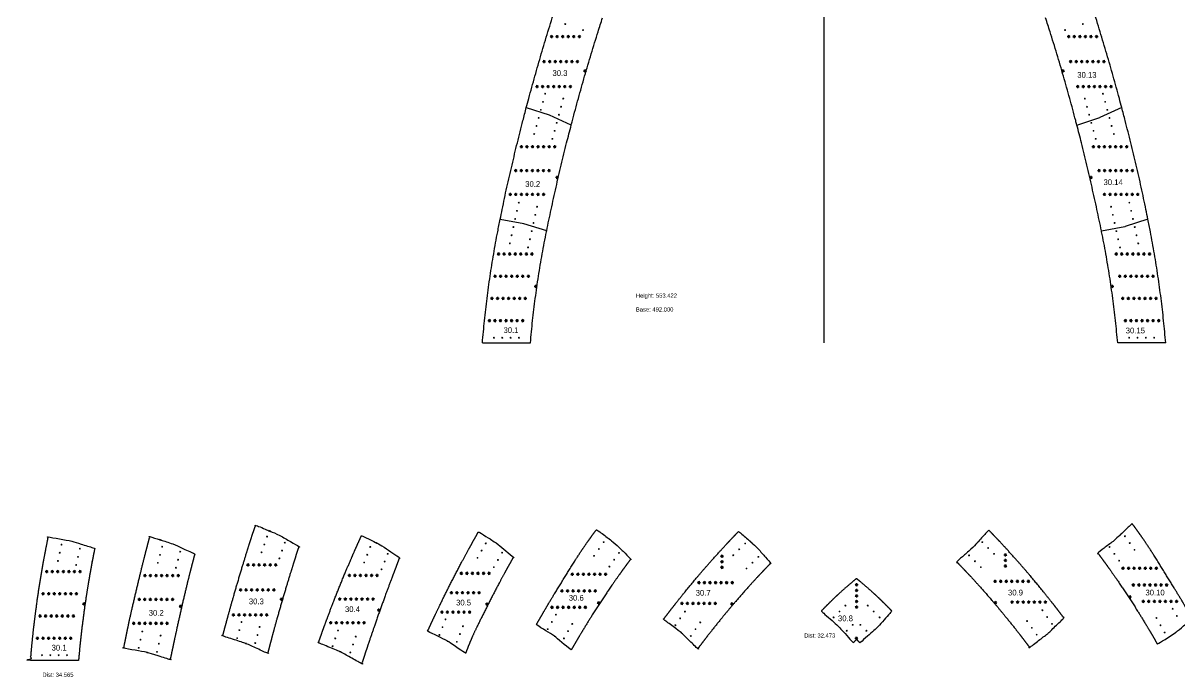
# Model space of a CAD drawing. Header units: inches. Extents: x 38 to 1289, y 27 to 969.
# Drawn here: x 38 to 870, y 27 to 497 of the extents above; entities that cross this region are included whole.
import ezdxf

# ---------------------------------------------------------------- set-up
doc = ezdxf.new("R2010")
doc.units = ezdxf.units.IN
doc.header["$MEASUREMENT"] = 0
doc.header["$PDMODE"] = 32
doc.header["$PDSIZE"] = 1
for name, color, linetype, lineweight in [('Annotation', 7, 'Continuous', 9), ('Drilling', 3, 'Continuous', 13), ('Engrave', 4, 'Continuous', 50)]:
    doc.layers.add(name, color=color, linetype=linetype, lineweight=lineweight)
doc.styles.get("Standard").update_dxf_attribs({"font": 'Arial.ttf'})
doc.styles.add('Tw Cen MT', font='')
doc.styles.get('Tw Cen MT').set_extended_font_data('Tw Cen MT')

# ---------------------------------------------------------------- blocks, each defined once
blk = doc.blocks.new('*U845')
at = {"layer": 'Engrave'}
blk.add_point((0, 0), dxfattribs=at)
blk = doc.blocks.new('*U847')
at = {"layer": 'Engrave', "color": 0, "linetype": 'ByBlock', "lineweight": -2, "transparency": 16777216}
for p in [(0, 0), (4, 0), (8, 0), (12, 0), (16, 0), (20, 0), (24, 0)]:
    blk.add_blockref('*U845', p, dxfattribs=at)
blk = doc.blocks.new('*U850')
at = {"layer": 'Engrave'}
blk.add_point((0, 0), dxfattribs=at)
blk = doc.blocks.new('*U851')
at = {"layer": 'Engrave', "color": 0, "linetype": 'ByBlock', "lineweight": -2, "transparency": 16777216}
for p in [(0, 0), (4, 0), (8, 0), (12, 0), (16, 0), (20, 0), (24, 0)]:
    blk.add_blockref('*U850', p, dxfattribs=at)
blk = doc.blocks.new('*U852')
at = {"layer": 'Engrave'}
blk.add_point((0, 0), dxfattribs=at)
blk = doc.blocks.new('*U853')
at = {"layer": 'Engrave', "color": 0, "linetype": 'ByBlock', "lineweight": -2, "transparency": 16777216}
for p in [(0, 0), (4, 0), (8, 0), (12, 0), (16, 0), (20, 0), (24, 0)]:
    blk.add_blockref('*U852', p, dxfattribs=at)
blk = doc.blocks.new('*U854')
at = {"layer": 'Engrave'}
blk.add_point((0, 0), dxfattribs=at)
blk = doc.blocks.new('*U855')
at = {"layer": 'Engrave', "color": 0, "linetype": 'ByBlock', "lineweight": -2, "transparency": 16777216}
for p in [(0, 0), (4, 0), (8, 0), (12, 0), (16, 0), (20, 0), (24, 0)]:
    blk.add_blockref('*U854', p, dxfattribs=at)
blk = doc.blocks.new('*U856')
at = {"layer": 'Engrave'}
blk.add_point((0, 0), dxfattribs=at)
blk = doc.blocks.new('*U857')
at = {"layer": 'Engrave', "color": 0, "linetype": 'ByBlock', "lineweight": -2, "transparency": 16777216}
for p in [(0, 0), (4, 0), (8, 0), (12, 0), (16, 0), (20, 0), (24, 0)]:
    blk.add_blockref('*U856', p, dxfattribs=at)
blk = doc.blocks.new('*U858')
at = {"layer": 'Engrave'}
blk.add_point((0, 0), dxfattribs=at)
blk = doc.blocks.new('*U859')
at = {"layer": 'Engrave', "color": 0, "linetype": 'ByBlock', "lineweight": -2, "transparency": 16777216}
for p in [(0, 0), (4, 0), (8, 0), (12, 0), (16, 0), (20, 0), (24, 0)]:
    blk.add_blockref('*U858', p, dxfattribs=at)
blk = doc.blocks.new('*U860')
at = {"layer": 'Engrave'}
blk.add_point((0, 0), dxfattribs=at)
blk = doc.blocks.new('*U861')
at = {"layer": 'Engrave', "color": 0, "linetype": 'ByBlock', "lineweight": -2, "transparency": 16777216}
for p in [(0, 0), (4, 0), (8, 0), (12, 0), (16, 0), (20, 0), (24, 0)]:
    blk.add_blockref('*U860', p, dxfattribs=at)
blk = doc.blocks.new('*U862')
at = {"layer": 'Engrave'}
blk.add_point((0, 0), dxfattribs=at)
blk = doc.blocks.new('*U863')
at = {"layer": 'Engrave', "color": 0, "linetype": 'ByBlock', "lineweight": -2, "transparency": 16777216}
for p in [(0, 0), (4, 0), (8, 0), (12, 0), (16, 0), (20, 0), (24, 0)]:
    blk.add_blockref('*U862', p, dxfattribs=at)
blk = doc.blocks.new('*U864')
at = {"layer": 'Engrave'}
blk.add_point((0, 0), dxfattribs=at)
blk = doc.blocks.new('*U865')
at = {"layer": 'Engrave', "color": 0, "linetype": 'ByBlock', "lineweight": -2, "transparency": 16777216}
for p in [(0, 0), (4, 0), (8, 0), (12, 0), (16, 0), (20, 0)]:
    blk.add_blockref('*U864', p, dxfattribs=at)
blk = doc.blocks.new('*U866')
at = {"layer": 'Engrave'}
blk.add_point((0, 0), dxfattribs=at)
blk = doc.blocks.new('*U867')
at = {"layer": 'Engrave', "color": 0, "linetype": 'ByBlock', "lineweight": -2, "transparency": 16777216}
for p in [(0, 0), (4, 0), (8, 0), (12, 0), (16, 0), (20, 0), (24, 0)]:
    blk.add_blockref('*U866', p, dxfattribs=at)
blk = doc.blocks.new('*U892')
at = {"layer": 'Engrave'}
blk.add_point((0, 0), dxfattribs=at)
blk = doc.blocks.new('*U893')
at = {"layer": 'Engrave', "color": 0, "linetype": 'ByBlock', "lineweight": -2, "transparency": 16777216}
for p in [(0, 0), (4, 0), (8, 0), (12, 0), (16, 0), (20, 0), (24, 0)]:
    blk.add_blockref('*U892', p, dxfattribs=at)
blk = doc.blocks.new('*U894')
at = {"layer": 'Engrave'}
blk.add_point((0, 0), dxfattribs=at)
blk = doc.blocks.new('*U895')
at = {"layer": 'Engrave', "color": 0, "linetype": 'ByBlock', "lineweight": -2, "transparency": 16777216}
for p in [(0, 0), (4, 0), (8, 0), (12, 0), (16, 0), (20, 0), (24, 0)]:
    blk.add_blockref('*U894', p, dxfattribs=at)
blk = doc.blocks.new('*U896')
at = {"layer": 'Engrave'}
blk.add_point((0, 0), dxfattribs=at)
blk = doc.blocks.new('*U897')
at = {"layer": 'Engrave', "color": 0, "linetype": 'ByBlock', "lineweight": -2, "transparency": 16777216}
for p in [(0, 0), (4, 0), (8, 0), (12, 0), (16, 0), (20, 0), (24, 0)]:
    blk.add_blockref('*U896', p, dxfattribs=at)
blk = doc.blocks.new('*U898')
at = {"layer": 'Engrave'}
blk.add_point((0, 0), dxfattribs=at)
blk = doc.blocks.new('*U899')
at = {"layer": 'Engrave', "color": 0, "linetype": 'ByBlock', "lineweight": -2, "transparency": 16777216}
for p in [(0, 0), (4, 0), (8, 0), (12, 0), (16, 0), (20, 0), (24, 0)]:
    blk.add_blockref('*U898', p, dxfattribs=at)
blk = doc.blocks.new('*U900')
at = {"layer": 'Engrave'}
blk.add_point((0, 0), dxfattribs=at)
blk = doc.blocks.new('*U901')
at = {"layer": 'Engrave', "color": 0, "linetype": 'ByBlock', "lineweight": -2, "transparency": 16777216}
for p in [(0, 0), (4, 0), (8, 0), (12, 0), (16, 0), (20, 0), (24, 0)]:
    blk.add_blockref('*U900', p, dxfattribs=at)
blk = doc.blocks.new('*U902')
at = {"layer": 'Engrave'}
blk.add_point((0, 0), dxfattribs=at)
blk = doc.blocks.new('*U903')
at = {"layer": 'Engrave', "color": 0, "linetype": 'ByBlock', "lineweight": -2, "transparency": 16777216}
for p in [(0, 0), (4, 0), (8, 0), (12, 0), (16, 0), (20, 0), (24, 0)]:
    blk.add_blockref('*U902', p, dxfattribs=at)
blk = doc.blocks.new('*U904')
at = {"layer": 'Engrave'}
blk.add_point((0, 0), dxfattribs=at)
blk = doc.blocks.new('*U905')
at = {"layer": 'Engrave', "color": 0, "linetype": 'ByBlock', "lineweight": -2, "transparency": 16777216}
for p in [(0, 0), (4, 0), (8, 0), (12, 0), (16, 0), (20, 0), (24, 0)]:
    blk.add_blockref('*U904', p, dxfattribs=at)
blk = doc.blocks.new('*U906')
at = {"layer": 'Engrave'}
blk.add_point((0, 0), dxfattribs=at)
blk = doc.blocks.new('*U907')
at = {"layer": 'Engrave', "color": 0, "linetype": 'ByBlock', "lineweight": -2, "transparency": 16777216}
for p in [(0, 0), (4, 0), (8, 0), (12, 0), (16, 0), (20, 0), (24, 0)]:
    blk.add_blockref('*U906', p, dxfattribs=at)
blk = doc.blocks.new('*U908')
at = {"layer": 'Engrave'}
blk.add_point((0, 0), dxfattribs=at)
blk = doc.blocks.new('*U909')
at = {"layer": 'Engrave', "color": 0, "linetype": 'ByBlock', "lineweight": -2, "transparency": 16777216}
for p in [(0, 0), (4, 0), (8, 0), (12, 0), (16, 0), (20, 0)]:
    blk.add_blockref('*U908', p, dxfattribs=at)
blk = doc.blocks.new('*U910')
at = {"layer": 'Engrave'}
blk.add_point((0, 0), dxfattribs=at)
blk = doc.blocks.new('*U911')
at = {"layer": 'Engrave', "color": 0, "linetype": 'ByBlock', "lineweight": -2, "transparency": 16777216}
for p in [(0, 0), (4, 0), (8, 0), (12, 0), (16, 0), (20, 0), (24, 0)]:
    blk.add_blockref('*U910', p, dxfattribs=at)
blk = doc.blocks.new('*U936')
at = {"layer": 'Engrave'}
blk.add_point((0, 0), dxfattribs=at)
blk = doc.blocks.new('*U937')
at = {"layer": 'Engrave', "color": 0, "linetype": 'ByBlock', "lineweight": -2, "transparency": 16777216}
for p in [(0, 0), (4, 0), (8, 0), (12, 0), (16, 0), (20, 0), (24, 0)]:
    blk.add_blockref('*U936', p, dxfattribs=at)
blk = doc.blocks.new('*U938')
at = {"layer": 'Engrave'}
blk.add_point((0, 0), dxfattribs=at)
blk = doc.blocks.new('*U939')
at = {"layer": 'Engrave', "color": 0, "linetype": 'ByBlock', "lineweight": -2, "transparency": 16777216}
for p in [(0, 0), (4, 0), (8, 0), (12, 0), (16, 0), (20, 0), (24, 0)]:
    blk.add_blockref('*U938', p, dxfattribs=at)
blk = doc.blocks.new('*U940')
at = {"layer": 'Engrave'}
blk.add_point((0, 0), dxfattribs=at)
blk = doc.blocks.new('*U941')
at = {"layer": 'Engrave', "color": 0, "linetype": 'ByBlock', "lineweight": -2, "transparency": 16777216}
for p in [(0, 0), (4, 0), (8, 0), (12, 0), (16, 0), (20, 0), (24, 0)]:
    blk.add_blockref('*U940', p, dxfattribs=at)
blk = doc.blocks.new('*U942')
at = {"layer": 'Engrave'}
blk.add_point((0, 0), dxfattribs=at)
blk = doc.blocks.new('*U943')
at = {"layer": 'Engrave', "color": 0, "linetype": 'ByBlock', "lineweight": -2, "transparency": 16777216}
for p in [(0, 0), (4, 0), (8, 0), (12, 0), (16, 0), (20, 0), (24, 0)]:
    blk.add_blockref('*U942', p, dxfattribs=at)
blk = doc.blocks.new('*U944')
at = {"layer": 'Engrave'}
blk.add_point((0, 0), dxfattribs=at)
blk = doc.blocks.new('*U945')
at = {"layer": 'Engrave', "color": 0, "linetype": 'ByBlock', "lineweight": -2, "transparency": 16777216}
for p in [(0, 0), (4, 0), (8, 0), (12, 0), (16, 0), (20, 0), (24, 0)]:
    blk.add_blockref('*U944', p, dxfattribs=at)
blk = doc.blocks.new('*U946')
at = {"layer": 'Engrave'}
blk.add_point((0, 0), dxfattribs=at)
blk = doc.blocks.new('*U947')
at = {"layer": 'Engrave', "color": 0, "linetype": 'ByBlock', "lineweight": -2, "transparency": 16777216}
for p in [(0, 0), (4, 0), (8, 0), (12, 0), (16, 0), (20, 0), (24, 0)]:
    blk.add_blockref('*U946', p, dxfattribs=at)
blk = doc.blocks.new('*U948')
at = {"layer": 'Engrave'}
blk.add_point((0, 0), dxfattribs=at)
blk = doc.blocks.new('*U949')
at = {"layer": 'Engrave', "color": 0, "linetype": 'ByBlock', "lineweight": -2, "transparency": 16777216}
for p in [(0, 0), (4, 0), (8, 0), (12, 0), (16, 0), (20, 0), (24, 0)]:
    blk.add_blockref('*U948', p, dxfattribs=at)
blk = doc.blocks.new('*U950')
at = {"layer": 'Engrave'}
blk.add_point((0, 0), dxfattribs=at)
blk = doc.blocks.new('*U951')
at = {"layer": 'Engrave', "color": 0, "linetype": 'ByBlock', "lineweight": -2, "transparency": 16777216}
for p in [(0, 0), (4, 0), (8, 0), (12, 0), (16, 0), (20, 0), (24, 0)]:
    blk.add_blockref('*U950', p, dxfattribs=at)
blk = doc.blocks.new('*U952')
at = {"layer": 'Engrave'}
blk.add_point((0, 0), dxfattribs=at)
blk = doc.blocks.new('*U953')
at = {"layer": 'Engrave', "color": 0, "linetype": 'ByBlock', "lineweight": -2, "transparency": 16777216}
for p in [(0, 0), (4, 0), (8, 0), (12, 0), (16, 0), (20, 0)]:
    blk.add_blockref('*U952', p, dxfattribs=at)
blk = doc.blocks.new('*U954')
at = {"layer": 'Engrave'}
blk.add_point((0, 0), dxfattribs=at)
blk = doc.blocks.new('*U955')
at = {"layer": 'Engrave', "color": 0, "linetype": 'ByBlock', "lineweight": -2, "transparency": 16777216}
for p in [(0, 0), (4, 0), (8, 0), (12, 0), (16, 0), (20, 0), (24, 0)]:
    blk.add_blockref('*U954', p, dxfattribs=at)
blk = doc.blocks.new('*U956')
at = {"layer": 'Engrave'}
blk.add_point((0, 0), dxfattribs=at)
blk = doc.blocks.new('*U957')
at = {"layer": 'Engrave', "color": 0, "linetype": 'ByBlock', "lineweight": -2, "transparency": 16777216}
for p in [(0, 0), (4, 0), (8, 0), (12, 0), (16, 0), (20, 0), (24, 0)]:
    blk.add_blockref('*U956', p, dxfattribs=at)
blk = doc.blocks.new('*U958')
at = {"layer": 'Engrave'}
blk.add_point((0, 0), dxfattribs=at)
blk = doc.blocks.new('*U959')
at = {"layer": 'Engrave', "color": 0, "linetype": 'ByBlock', "lineweight": -2, "transparency": 16777216}
for p in [(0, 0), (4, 0), (8, 0), (12, 0), (16, 0), (20, 0)]:
    blk.add_blockref('*U958', p, dxfattribs=at)
blk = doc.blocks.new('*U960')
at = {"layer": 'Engrave'}
blk.add_point((0, 0), dxfattribs=at)
blk = doc.blocks.new('*U961')
at = {"layer": 'Engrave', "color": 0, "linetype": 'ByBlock', "lineweight": -2, "transparency": 16777216}
for p in [(0, 0), (4, 0), (8, 0), (12, 0), (16, 0), (20, 0), (24, 0)]:
    blk.add_blockref('*U960', p, dxfattribs=at)
blk = doc.blocks.new('*U962')
at = {"layer": 'Engrave'}
blk.add_point((0, 0), dxfattribs=at)
blk = doc.blocks.new('*U963')
at = {"layer": 'Engrave', "color": 0, "linetype": 'ByBlock', "lineweight": -2, "transparency": 16777216}
for p in [(0, 0), (4, 0), (8, 0), (12, 0), (16, 0), (20, 0)]:
    blk.add_blockref('*U962', p, dxfattribs=at)
blk = doc.blocks.new('*U964')
at = {"layer": 'Engrave'}
blk.add_point((0, 0), dxfattribs=at)
blk = doc.blocks.new('*U965')
at = {"layer": 'Engrave', "color": 0, "linetype": 'ByBlock', "lineweight": -2, "transparency": 16777216}
for p in [(0, 0), (4, 0), (8, 0), (12, 0), (16, 0), (20, 0)]:
    blk.add_blockref('*U964', p, dxfattribs=at)
blk = doc.blocks.new('*U966')
at = {"layer": 'Engrave'}
blk.add_point((0, 0), dxfattribs=at)
blk = doc.blocks.new('*U967')
at = {"layer": 'Engrave', "color": 0, "linetype": 'ByBlock', "lineweight": -2, "transparency": 16777216}
for p in [(0, 0), (4, 0), (8, 0), (12, 0), (16, 0), (20, 0)]:
    blk.add_blockref('*U966', p, dxfattribs=at)
blk = doc.blocks.new('*U968')
at = {"layer": 'Engrave'}
blk.add_point((0, 0), dxfattribs=at)
blk = doc.blocks.new('*U969')
at = {"layer": 'Engrave', "color": 0, "linetype": 'ByBlock', "lineweight": -2, "transparency": 16777216}
for p in [(0, 0), (4, 0), (8, 0), (12, 0), (16, 0), (20, 0), (24, 0)]:
    blk.add_blockref('*U968', p, dxfattribs=at)
blk = doc.blocks.new('*U970')
at = {"layer": 'Engrave'}
blk.add_point((0, 0), dxfattribs=at)
blk = doc.blocks.new('*U971')
at = {"layer": 'Engrave', "color": 0, "linetype": 'ByBlock', "lineweight": -2, "transparency": 16777216}
for p in [(0, 0), (4, 0), (8, 0), (12, 0), (16, 0), (20, 0), (24, 0)]:
    blk.add_blockref('*U970', p, dxfattribs=at)
blk = doc.blocks.new('*U972')
at = {"layer": 'Engrave'}
blk.add_point((0, 0), dxfattribs=at)
blk = doc.blocks.new('*U973')
at = {"layer": 'Engrave', "color": 0, "linetype": 'ByBlock', "lineweight": -2, "transparency": 16777216}
for p in [(0, 0), (4, 0), (8, 0), (12, 0), (16, 0), (20, 0), (24, 0)]:
    blk.add_blockref('*U972', p, dxfattribs=at)
blk = doc.blocks.new('*U974')
at = {"layer": 'Engrave'}
blk.add_point((0, 0), dxfattribs=at)
blk = doc.blocks.new('*U975')
at = {"layer": 'Engrave', "color": 0, "linetype": 'ByBlock', "lineweight": -2, "transparency": 16777216}
for p in [(0, 0), (4, 0), (8, 0)]:
    blk.add_blockref('*U974', p, dxfattribs=at)
blk = doc.blocks.new('*U976')
at = {"layer": 'Engrave'}
blk.add_point((0, 0), dxfattribs=at)
blk = doc.blocks.new('*U977')
at = {"layer": 'Engrave', "color": 0, "linetype": 'ByBlock', "lineweight": -2, "transparency": 16777216}
for p in [(0, 0), (4, 0), (8, 0), (12, 0), (16, 0), (20, 0), (24, 0)]:
    blk.add_blockref('*U976', p, dxfattribs=at)
blk = doc.blocks.new('*U978')
at = {"layer": 'Engrave'}
blk.add_point((0, 0), dxfattribs=at)
blk = doc.blocks.new('*U979')
at = {"layer": 'Engrave', "color": 0, "linetype": 'ByBlock', "lineweight": -2, "transparency": 16777216}
for p in [(0, 0), (4, 0), (8, 0), (12, 0), (16, 0), (20, 0), (24, 0)]:
    blk.add_blockref('*U978', p, dxfattribs=at)
blk = doc.blocks.new('*U980')
at = {"layer": 'Engrave'}
blk.add_point((0, 0), dxfattribs=at)
blk = doc.blocks.new('*U981')
at = {"layer": 'Engrave', "color": 0, "linetype": 'ByBlock', "lineweight": -2, "transparency": 16777216}
for p in [(0, 0), (4, 0), (8, 0), (12, 0), (16, 0)]:
    blk.add_blockref('*U980', p, dxfattribs=at)
blk = doc.blocks.new('*U982')
at = {"layer": 'Engrave'}
blk.add_point((0, 0), dxfattribs=at)
blk = doc.blocks.new('*U983')
at = {"layer": 'Engrave', "color": 0, "linetype": 'ByBlock', "lineweight": -2, "transparency": 16777216}
for p in [(0, 0), (4, 0), (8, 0)]:
    blk.add_blockref('*U982', p, dxfattribs=at)
blk = doc.blocks.new('*U984')
at = {"layer": 'Engrave'}
blk.add_point((0, 0), dxfattribs=at)
blk = doc.blocks.new('*U985')
at = {"layer": 'Engrave', "color": 0, "linetype": 'ByBlock', "lineweight": -2, "transparency": 16777216}
for p in [(0, 0), (4, 0), (8, 0), (12, 0), (16, 0), (20, 0), (24, 0)]:
    blk.add_blockref('*U984', p, dxfattribs=at)
blk = doc.blocks.new('*U986')
at = {"layer": 'Engrave'}
blk.add_point((0, 0), dxfattribs=at)
blk = doc.blocks.new('*U987')
at = {"layer": 'Engrave', "color": 0, "linetype": 'ByBlock', "lineweight": -2, "transparency": 16777216}
for p in [(0, 0), (4, 0), (8, 0), (12, 0), (16, 0), (20, 0), (24, 0)]:
    blk.add_blockref('*U986', p, dxfattribs=at)
blk = doc.blocks.new('*U988')
at = {"layer": 'Engrave'}
blk.add_point((0, 0), dxfattribs=at)
blk = doc.blocks.new('*U989')
at = {"layer": 'Engrave', "color": 0, "linetype": 'ByBlock', "lineweight": -2, "transparency": 16777216}
for p in [(0, 0), (4, 0), (8, 0), (12, 0), (16, 0), (20, 0), (24, 0)]:
    blk.add_blockref('*U988', p, dxfattribs=at)
blk = doc.blocks.new('*U990')
at = {"layer": 'Engrave'}
blk.add_point((0, 0), dxfattribs=at)
blk = doc.blocks.new('*U991')
at = {"layer": 'Engrave', "color": 0, "linetype": 'ByBlock', "lineweight": -2, "transparency": 16777216}
for p in [(0, 0), (4, 0), (8, 0), (12, 0), (16, 0), (20, 0), (24, 0)]:
    blk.add_blockref('*U990', p, dxfattribs=at)
blk = doc.blocks.new('*U992')
at = {"layer": 'Engrave'}
blk.add_point((0, 0), dxfattribs=at)
blk = doc.blocks.new('*U993')
at = {"layer": 'Engrave', "color": 0, "linetype": 'ByBlock', "lineweight": -2, "transparency": 16777216}
for p in [(0, 0), (4, 0), (8, 0), (12, 0), (16, 0), (20, 0), (24, 0)]:
    blk.add_blockref('*U992', p, dxfattribs=at)

msp = doc.modelspace()

# ---------------------------------------------------------------- linework, layer by layer
for p, q in [((614.32, 267.09), (614.32, 968.53)), ((399.93, 436.46), (416.42, 431.16)), ((828.7, 436.46), (812.93, 429.29)), ((432.3, 423.95), (416.53, 431.12)), ((796.34, 423.95), (812.83, 429.25)), ((381.13, 356.06), (398.04, 352.93)), ((414.59, 347.83), (398.15, 352.9)), ((814.04, 347.83), (830.96, 350.96)), ((847.5, 356.06), (831.07, 350.99)), ((368.32, 267.09), (402.88, 267.09)), ((860.32, 267.09), (825.75, 267.09))]:
    msp.add_line(p, q)
for centre, start, end in [((416.11, 430.2), 65.55715, 72.16508), ((812.52, 430.2), 287.83492, 294.44285), ((397.86, 351.94), 72.84127, 79.49578), ((830.77, 351.94), 280.50422, 287.15873)]:
    msp.add_arc(centre, 1, start, end)
for points, knots in [([(399.93, 436.46), (400.51, 438.67), (402.53, 446.23), (406.09, 459.12), (410.7, 475.12), (415.53, 491.12), (419.78, 504.85), (422.59, 513.2), (423.64, 516.25)], [172.51999, 172.51999, 172.51999, 172.51999, 179.38413, 195.981867, 212.633985, 229.343293, 246.112675, 255.76533, 255.76533, 255.76533, 255.76533]), ([(828.7, 436.46), (828.12, 438.67), (826.1, 446.23), (822.54, 459.12), (817.93, 475.12), (813.1, 491.12), (808.85, 504.85), (806.05, 513.2), (805, 516.25)], [172.51999, 172.51999, 172.51999, 172.51999, 179.38413, 195.981867, 212.633985, 229.343293, 246.112675, 255.76533, 255.76533, 255.76533, 255.76533]), ([(432.3, 423.95), (432.57, 425), (434.26, 431.38), (437.35, 443.13), (441.91, 459.12), (446.64, 475.12), (450.97, 489.11), (453.73, 497.75), (454.81, 501.07)], [159.782482, 159.782482, 159.782482, 159.782482, 163.036687, 179.598029, 196.227328, 212.91406, 229.661222, 240.133995, 240.133995, 240.133995, 240.133995]), ([(796.34, 423.95), (796.06, 425), (794.37, 431.38), (791.28, 443.13), (786.72, 459.12), (781.99, 475.12), (777.67, 489.11), (774.9, 497.75), (773.83, 501.07)], [159.782482, 159.782482, 159.782482, 159.782482, 163.036687, 179.598029, 196.227328, 212.91406, 229.661222, 240.133995, 240.133995, 240.133995, 240.133995]), ([(381.13, 356.06), (381.61, 358.41), (383.19, 366.09), (385.82, 379.14), (389.65, 395.1), (393.43, 411.12), (396.9, 424.9), (399.1, 433.34), (399.93, 436.46)], [89.940258, 89.940258, 89.940258, 89.940258, 97.116298, 113.461997, 129.890233, 146.340942, 162.838042, 172.51999, 172.51999, 172.51999, 172.51999]), ([(847.5, 356.06), (847.03, 358.41), (845.44, 366.09), (842.81, 379.14), (838.98, 395.1), (835.21, 411.12), (831.73, 424.9), (829.53, 433.34), (828.7, 436.46)], [89.940258, 89.940258, 89.940258, 89.940258, 97.116298, 113.461997, 129.890233, 146.340942, 162.838042, 172.51999, 172.51999, 172.51999, 172.51999]), ([(414.59, 347.83), (415.63, 352.92), (417.87, 363.35), (421.33, 379.11), (424.99, 395.12), (428.65, 410.07), (431.17, 419.67), (432.3, 423.95)], [81.618503, 81.618503, 81.618503, 81.618503, 97.225877, 113.609903, 130.026419, 146.500594, 159.782482, 159.782482, 159.782482, 159.782482]), ([(814.04, 347.83), (813.01, 352.92), (810.77, 363.35), (807.3, 379.11), (803.64, 395.12), (799.99, 410.07), (797.47, 419.67), (796.34, 423.95)], [81.618503, 81.618503, 81.618503, 81.618503, 97.225877, 113.609903, 130.026419, 146.500594, 159.782482, 159.782482, 159.782482, 159.782482]), ([(368.32, 267.09), (368.79, 272.43), (369.75, 283.11), (371.62, 299.12), (373.82, 315.12), (376.38, 331.12), (378.84, 344.77), (380.52, 353.08), (381.13, 356.06)], [0, 0, 0, 0, 16.070701, 32.17751, 48.328113, 64.530384, 80.792419, 89.940258, 89.940258, 89.940258, 89.940258]), ([(860.32, 267.09), (859.84, 272.43), (858.88, 283.11), (857.01, 299.12), (854.82, 315.12), (852.26, 331.12), (849.79, 344.77), (848.11, 353.08), (847.5, 356.06)], [0, 0, 0, 0, 16.070701, 32.17751, 48.328113, 64.530384, 80.792419, 89.940258, 89.940258, 89.940258, 89.940258]), ([(402.88, 267.09), (403.38, 272.43), (404.39, 283.12), (406.35, 299.12), (408.65, 315.12), (411.33, 331.13), (413.41, 342.02), (414.54, 347.58), (414.59, 347.83)], [0, 0, 0, 0, 16.077701, 32.195123, 48.36076, 64.583328, 80.871802, 81.618503, 81.618503, 81.618503, 81.618503]), ([(825.75, 267.09), (825.25, 272.43), (824.25, 283.12), (822.28, 299.12), (819.98, 315.12), (817.3, 331.13), (815.22, 342.02), (814.09, 347.58), (814.04, 347.83)], [0, 0, 0, 0, 16.077701, 32.195123, 48.36076, 64.583328, 80.871802, 81.618503, 81.618503, 81.618503, 81.618503])]:
    msp.add_open_spline(points, degree=3, knots=knots)
for points, weights, knots in [([(197.91, 50.75), (203.16, 48.36), (208.42, 45.97), (213.67, 43.59), (213.95, 44.63), (215.64, 51.02), (218.73, 62.77), (223.29, 78.76), (228.02, 94.76), (232.35, 108.74), (235.11, 117.39), (236.19, 120.71), (231.15, 123.53), (226.12, 126.35), (221.09, 129.17), (221.06, 129.19), (221.02, 129.2), (220.99, 129.22), (215.66, 131.44), (210.34, 133.66), (205.01, 135.88), (203.97, 132.84), (201.16, 124.49), (196.91, 110.76), (192.08, 94.76), (187.47, 78.76), (183.91, 65.87), (181.89, 58.31), (181.31, 56.1), (186.8, 54.33), (192.3, 52.56), (197.8, 50.79), (197.83, 50.78), (197.87, 50.77), (197.91, 50.75)], [1, 1, 1, 1, 1, 1, 1, 1, 1, 1, 1, 1, 1, 1, 1, 0.998889842039, 0.998889842039, 1, 1, 1, 1, 1, 1, 1, 1, 1, 1, 1, 1, 1, 1, 1, 0.998891885543, 0.998891885543, 1], [0, 0, 0, 0, 1, 1, 1, 4.254206, 20.815547, 37.444846, 54.131578, 70.87874, 81.351514, 81.351514, 81.351514, 82.351514, 82.351514, 82.351514, 82.46695, 82.46695, 82.46695, 83.46695, 83.46695, 83.46695, 93.119605, 109.888987, 126.598295, 143.250413, 159.84815, 166.71229, 166.71229, 166.71229, 167.71229, 167.71229, 167.71229, 167.827621, 167.827621, 167.827621, 167.827621]), ([(867.55, 58.58), (867.51, 58.55), (867.48, 58.53), (867.44, 58.51), (863.08, 55.74), (858.71, 52.97), (854.34, 50.2), (853.52, 51.64), (849.61, 58.47), (842.3, 70.65), (832.05, 86.67), (821.72, 101.78), (814.68, 111.47), (811.39, 115.88), (815.7, 119.15), (820.02, 122.42), (824.33, 125.68), (824.37, 125.71), (824.4, 125.73), (824.43, 125.76), (828.31, 129.53), (832.19, 133.3), (836.08, 137.08), (836.71, 136.22), (841.21, 130.15), (849.14, 118.78), (859.06, 102.52), (868.98, 86.62), (875.65, 75.21), (879.1, 69.17), (879.48, 68.5), (875.5, 65.19), (871.52, 61.89), (867.55, 58.58)], [1, 0.998619057753, 0.998619057753, 1, 1, 1, 1, 1, 1, 1, 1, 1, 1, 1, 1, 1, 1, 0.99873939356, 0.99873939356, 1, 1, 1, 1, 1, 1, 1, 1, 1, 1, 1, 1, 1, 1, 1], [0, 0, 0, 0, 0.128752, 0.128752, 0.128752, 1.128752, 1.128752, 1.128752, 6.088284, 24.740631, 43.739192, 63.122081, 79.653837, 79.653837, 79.653837, 80.653837, 80.653837, 80.653837, 80.77685, 80.77685, 80.77685, 81.77685, 81.77685, 81.77685, 84.974692, 104.452217, 123.331449, 142.113326, 160.663081, 162.975967, 162.975967, 162.975967, 163.975967, 163.975967, 163.975967, 163.975967]), ([(77.49, 38.49), (77.99, 43.82), (79, 54.51), (80.96, 70.51), (83.26, 86.51), (85.94, 102.52), (88.02, 113.41), (89.15, 118.97), (89.2, 119.22), (83.72, 120.91), (78.24, 122.6), (72.77, 124.29), (72.73, 124.3), (72.69, 124.31), (72.65, 124.32), (67.02, 125.37), (61.38, 126.41), (55.74, 127.46), (55.13, 124.47), (53.46, 116.17), (50.99, 102.52), (48.43, 86.51), (46.24, 70.51), (44.36, 54.51), (43.41, 43.82), (42.93, 38.49), (54.45, 38.49), (65.97, 38.49), (77.49, 38.49)], [1, 1, 1, 1, 1, 1, 1, 1, 1, 1, 1, 1, 0.998876211268, 0.998876211268, 1, 1, 1, 1, 1, 1, 1, 1, 1, 1, 1, 1, 1, 1, 1], [0, 0, 0, 0, 16.077701, 32.195123, 48.36076, 64.583328, 80.871802, 81.618503, 81.618503, 81.618503, 82.618503, 82.618503, 82.618503, 82.734646, 82.734646, 82.734646, 83.734646, 83.734646, 83.734646, 92.882485, 109.14452, 125.346791, 141.497394, 157.604203, 173.674904, 173.674904, 173.674904, 174.674904, 174.674904, 174.674904, 174.674904]), ([(126.96, 44.18), (126.99, 44.17), (127.03, 44.16), (127.07, 44.15), (132.55, 42.46), (138.03, 40.77), (143.5, 39.07), (144.54, 44.17), (146.78, 54.6), (150.25, 70.36), (153.9, 86.37), (157.56, 101.32), (160.08, 110.91), (161.21, 115.2), (155.95, 117.58), (150.7, 119.97), (145.44, 122.36), (145.41, 122.38), (145.37, 122.39), (145.33, 122.4), (139.84, 124.17), (134.34, 125.94), (128.84, 127.71), (128.02, 124.59), (125.82, 116.15), (122.34, 102.37), (118.57, 86.35), (114.74, 70.39), (112.1, 57.34), (110.52, 49.66), (110.04, 47.31), (115.68, 46.27), (121.32, 45.22), (126.96, 44.18)], [1, 0.998876211268, 0.998876211268, 1, 1, 1, 1, 1, 1, 1, 1, 1, 1, 1, 1, 1, 1, 0.998891885543, 0.998891885543, 1, 1, 1, 1, 1, 1, 1, 1, 1, 1, 1, 1, 1, 1, 1], [0, 0, 0, 0, 0.116143, 0.116143, 0.116143, 1.116143, 1.116143, 1.116143, 16.723517, 33.107543, 49.524059, 65.998234, 79.280122, 79.280122, 79.280122, 80.280122, 80.280122, 80.280122, 80.395452, 80.395452, 80.395452, 81.395452, 81.395452, 81.395452, 91.077399, 107.574499, 124.025209, 140.453445, 156.799144, 163.975184, 163.975184, 163.975184, 164.975184, 164.975184, 164.975184, 164.975184]), ([(266.34, 44.53), (271.38, 41.71), (276.41, 38.89), (281.44, 36.07), (282.09, 38.07), (284.49, 45.43), (288.75, 58.12), (294.35, 74.12), (300.13, 90.13), (305.01, 102.88), (307.8, 110.37), (308.61, 112.5), (304.25, 115.44), (299.88, 118.39), (295.52, 121.33), (295.48, 121.35), (295.45, 121.37), (295.41, 121.39), (290.71, 123.76), (286.01, 126.13), (281.31, 128.5), (280.33, 126.37), (276.97, 118.93), (271.4, 106.16), (264.79, 90.15), (258.54, 74.15), (253.74, 61.18), (251.06, 53.53), (250.27, 51.24), (255.59, 49.02), (260.92, 46.8), (266.24, 44.58), (266.28, 44.56), (266.31, 44.54), (266.34, 44.53)], [1, 1, 1, 1, 1, 1, 1, 1, 1, 1, 1, 1, 1, 1, 1, 0.998667398082, 0.998667398082, 1, 1, 1, 1, 1, 1, 1, 1, 1, 1, 1, 1, 1, 1, 1, 0.998889842039, 0.998889842039, 1], [0, 0, 0, 0, 1, 1, 1, 7.337905, 24.215282, 41.162644, 58.183384, 75.281017, 82.126941, 82.126941, 82.126941, 83.126941, 83.126941, 83.126941, 83.253419, 83.253419, 83.253419, 84.253419, 84.253419, 84.253419, 91.287793, 108.740988, 126.051965, 143.23038, 160.285332, 167.542196, 167.542196, 167.542196, 168.542196, 168.542196, 168.542196, 168.657633, 168.657633, 168.657633, 168.657633]), ([(342.98, 52.48), (343.02, 52.46), (343.06, 52.44), (343.09, 52.41), (347.46, 49.47), (351.82, 46.53), (356.19, 43.59), (357.41, 46.8), (360.82, 55.5), (367.61, 69.25), (375.63, 85.27), (383.36, 99.81), (388.45, 108.99), (390.66, 112.87), (386.68, 116.18), (382.7, 119.48), (378.73, 122.79), (378.69, 122.82), (378.66, 122.84), (378.62, 122.86), (374.26, 125.63), (369.89, 128.4), (365.52, 131.17), (362.88, 126.52), (357.33, 116.58), (349.16, 101.26), (341.03, 85.25), (334.32, 71.36), (330.35, 62.79), (328.88, 59.59), (333.58, 57.22), (338.28, 54.85), (342.98, 52.48)], [1, 0.998667398082, 0.998667398082, 1, 1, 1, 1, 1, 1, 1, 1, 1, 1, 1, 1, 1, 1, 0.998619057753, 0.998619057753, 1, 1, 1, 1, 1, 1, 1, 1, 1, 1, 1, 1, 1, 1], [0, 0, 0, 0, 0.126477, 0.126477, 0.126477, 1.126477, 1.126477, 1.126477, 11.458717, 29.156645, 47.077372, 65.191062, 78.574189, 78.574189, 78.574189, 79.574189, 79.574189, 79.574189, 79.702941, 79.702941, 79.702941, 80.702941, 80.702941, 80.702941, 96.723665, 114.855846, 132.800202, 150.569352, 161.140666, 161.140666, 161.140666, 162.140666, 162.140666, 162.140666, 162.140666]), ([(420.23, 55.92), (420.26, 55.89), (420.3, 55.87), (420.33, 55.84), (424.31, 52.53), (428.28, 49.23), (432.26, 45.92), (433.08, 47.36), (436.99, 54.19), (444.3, 66.37), (454.55, 82.39), (464.88, 97.5), (471.92, 107.19), (475.21, 111.6), (471.33, 115.37), (467.45, 119.15), (463.57, 122.92), (463.54, 122.95), (463.5, 122.97), (463.47, 123), (459.16, 126.26), (454.84, 129.53), (450.52, 132.8), (449.89, 131.94), (445.39, 125.87), (437.46, 114.5), (427.53, 98.24), (417.62, 82.34), (410.95, 70.93), (407.5, 64.89), (407.12, 64.22), (411.49, 61.45), (415.86, 58.68), (420.23, 55.92)], [1, 0.998619057753, 0.998619057753, 1, 1, 1, 1, 1, 1, 1, 1, 1, 1, 1, 1, 1, 1, 0.99873939356, 0.99873939356, 1, 1, 1, 1, 1, 1, 1, 1, 1, 1, 1, 1, 1, 1, 1], [0, 0, 0, 0, 0.128752, 0.128752, 0.128752, 1.128752, 1.128752, 1.128752, 6.088284, 24.740631, 43.739192, 63.122081, 79.653837, 79.653837, 79.653837, 80.653837, 80.653837, 80.653837, 80.77685, 80.77685, 80.77685, 81.77685, 81.77685, 81.77685, 84.974692, 104.452217, 123.331449, 142.113326, 160.663081, 162.975967, 162.975967, 162.975967, 163.975967, 163.975967, 163.975967, 163.975967]), ([(511.75, 58.21), (515.64, 54.44), (519.52, 50.67), (523.4, 46.89), (524.05, 47.77), (528.77, 54.05), (537.87, 65.73), (551.23, 81.74), (563.96, 96.08), (572.4, 104.92), (575.93, 108.59), (572.33, 112.62), (568.73, 116.65), (565.13, 120.67), (565.1, 120.7), (565.07, 120.73), (565.04, 120.76), (560.97, 124.32), (556.91, 127.87), (552.84, 131.43), (552.22, 130.79), (546.55, 124.91), (536.17, 113.75), (522.21, 97.73), (509.8, 82.53), (502.1, 72.62), (498.71, 68.09), (503.03, 64.82), (507.34, 61.55), (511.66, 58.29), (511.69, 58.26), (511.72, 58.24), (511.75, 58.21)], [1, 1, 1, 1, 1, 1, 1, 1, 1, 1, 1, 1, 1, 1, 0.998734339101, 0.998734339101, 1, 1, 1, 1, 1, 1, 1, 1, 1, 1, 1, 1, 1, 1, 0.99873939356, 0.99873939356, 1], [0, 0, 0, 0, 1, 1, 1, 4.279089, 24.568305, 45.394757, 66.827992, 82.07772, 82.07772, 82.07772, 83.07772, 83.07772, 83.07772, 83.200978, 83.200978, 83.200978, 84.200978, 84.200978, 84.200978, 86.853473, 108.702726, 129.925611, 150.59295, 167.566828, 167.566828, 167.566828, 168.566828, 168.566828, 168.566828, 168.68984, 168.68984, 168.68984, 168.68984]), ([(775.25, 57.66), (770.94, 54.4), (766.62, 51.13), (762.31, 47.86), (761.65, 48.74), (756.94, 55.03), (747.84, 66.7), (734.48, 82.71), (721.75, 97.05), (713.3, 105.89), (709.78, 109.56), (713.85, 113.11), (717.92, 116.67), (721.98, 120.23), (722.01, 120.25), (722.04, 120.28), (722.07, 120.31), (725.67, 124.34), (729.27, 128.37), (732.87, 132.4), (733.48, 131.76), (739.16, 125.88), (749.53, 114.72), (763.5, 98.7), (775.9, 83.5), (783.61, 73.59), (787, 69.06), (783.11, 65.29), (779.23, 61.52), (775.35, 57.74), (775.32, 57.72), (775.29, 57.69), (775.25, 57.66)], [1, 1, 1, 1, 1, 1, 1, 1, 1, 1, 1, 1, 1, 1, 0.998734339101, 0.998734339101, 1, 1, 1, 1, 1, 1, 1, 1, 1, 1, 1, 1, 1, 1, 0.99873939356, 0.99873939356, 1], [0, 0, 0, 0, 1, 1, 1, 4.279089, 24.568305, 45.394757, 66.827992, 82.07772, 82.07772, 82.07772, 83.07772, 83.07772, 83.07772, 83.200978, 83.200978, 83.200978, 84.200978, 84.200978, 84.200978, 86.853473, 108.702726, 129.925611, 150.59295, 167.566828, 167.566828, 167.566828, 168.566828, 168.566828, 168.566828, 168.68984, 168.68984, 168.68984, 168.68984]), ([(637.73, 97.51), (634.03, 94.41), (625.17, 86.98), (616.95, 78.83), (612.25, 73.99), (616.32, 70.44), (620.38, 66.88), (624.45, 63.33), (624.48, 63.3), (624.51, 63.27), (624.54, 63.24), (628.14, 59.21), (631.74, 55.18), (635.34, 51.15), (636.13, 51.98), (636.93, 52.81), (637.73, 53.64)], [1, 1, 1, 1, 1, 1, 1, 1, 0.998734339101, 0.998734339101, 1, 1, 1, 1, 1, 1, 1], [0, 0, 0, 0, 14.468763, 34.685013, 34.685013, 34.685013, 35.685013, 35.685013, 35.685013, 35.808272, 35.808272, 35.808272, 36.808272, 36.808272, 36.808272, 40.258533, 40.258533, 40.258533, 40.258533]), ([(637.73, 97.51), (641.42, 94.41), (650.29, 86.98), (658.51, 78.83), (663.2, 73.99), (659.6, 69.96), (656.01, 65.94), (652.41, 61.91), (652.38, 61.88), (652.35, 61.85), (652.32, 61.82), (648.25, 58.27), (644.19, 54.71), (640.12, 51.15), (639.32, 51.98), (638.52, 52.81), (637.73, 53.64)], [1, 1, 1, 1, 1, 1, 1, 1, 0.998734339101, 0.998734339101, 1, 1, 1, 1, 1, 1, 1], [0, 0, 0, 0, 14.468763, 34.685013, 34.685013, 34.685013, 35.685013, 35.685013, 35.685013, 35.808272, 35.808272, 35.808272, 36.808272, 36.808272, 36.808272, 40.258533, 40.258533, 40.258533, 40.258533])]:
    msp.add_rational_spline(points, weights, degree=3, knots=knots)
msp.add_open_spline([(637.73, 53.64), (637.73, 53.64), (637.73, 53.64), (637.73, 53.64)], degree=3)
at = {"layer": 'Drilling'}
for centre in [(427.97, 496.66), (440.74, 492.28), (787.89, 492.28), (800.66, 496.66), (413.5, 446.44), (426.53, 442.93), (802.1, 442.93), (815.14, 446.44), (410.38, 434.86), (411.94, 440.65), (424.97, 437.14), (803.66, 437.14), (816.7, 440.65), (818.26, 434.86), (408.82, 429.06), (421.85, 425.55), (423.41, 431.35), (805.22, 431.35), (806.78, 425.55), (819.82, 429.06), (405.69, 417.48), (407.25, 423.27), (420.29, 419.76), (808.34, 419.76), (821.38, 423.27), (822.94, 417.48), (418.73, 413.97), (809.91, 413.97), (394.5, 368.05), (834.13, 368.05), (393.21, 362.19), (406.39, 359.28), (407.68, 365.14), (820.95, 365.14), (822.24, 359.28), (835.43, 362.19), (390.62, 350.47), (391.91, 356.33), (405.1, 353.42), (823.54, 353.42), (836.72, 356.33), (838.01, 350.47), (389.33, 344.61), (402.51, 341.7), (403.8, 347.56), (824.83, 347.56), (826.12, 341.7), (839.3, 344.61), (388.04, 338.75), (401.22, 335.84), (827.41, 335.84), (840.6, 338.75), (376.6, 270.84), (382.6, 270.84), (388.6, 270.84), (394.6, 270.84), (834.03, 270.84), (840.03, 270.84), (846.03, 270.84), (852.03, 270.84), (213.24, 127.65), (830.98, 127.9), (65.23, 121.86), (78.42, 118.95), (137.73, 120.31), (150.76, 116.8), (209.35, 116.3), (211.3, 121.97), (224.07, 117.59), (226.01, 123.27), (287.58, 120.18), (367.76, 117.55), (370.74, 122.76), (452.17, 118.71), (455.62, 123.62), (553.24, 118.46), (557.5, 122.69), (728.21, 123.66), (732.47, 119.43), (819.93, 120.15), (834.43, 122.99), (837.88, 118.08), (62.65, 110.14), (63.94, 116), (77.12, 113.09), (134.61, 108.73), (136.17, 114.52), (149.2, 111.01), (222.12, 111.92), (283.18, 109.01), (285.38, 114.6), (297.94, 109.65), (300.14, 115.24), (364.79, 112.34), (379.49, 110.86), (382.46, 116.07), (448.72, 113.8), (463.22, 110.96), (466.67, 115.87), (548.98, 114.23), (562.75, 108.88), (567.01, 113.1), (718.7, 114.07), (722.96, 109.85), (736.73, 115.2), (823.38, 115.24), (826.83, 110.32), (75.83, 107.24), (147.64, 105.21), (295.75, 104.07), (376.51, 105.65), (459.77, 106.05), (558.49, 104.65), (727.22, 105.62), (629.69, 77.93), (645.77, 77.93), (771.55, 74.62), (865.33, 75.72), (341.75, 68.02), (421.27, 71.44), (510.71, 68.74), (514.15, 73.65), (621.17, 69.48), (625.43, 73.7), (650.03, 73.7), (654.29, 69.48), (760.51, 66.86), (775, 69.71), (853.61, 69.03), (868.3, 70.51), (123.41, 59.29), (193.32, 60.29), (194.88, 66.08), (207.91, 62.57), (264.34, 60.03), (339.55, 62.43), (354.31, 63.07), (415.32, 61.02), (418.29, 66.23), (430.02, 59.54), (432.99, 64.75), (507.26, 63.83), (521.75, 60.98), (525.2, 65.89), (630.68, 59.9), (634.94, 64.12), (640.52, 64.12), (644.78, 59.9), (763.95, 61.95), (778.45, 64.8), (856.58, 63.82), (859.56, 58.61), (122.12, 53.44), (135.3, 50.53), (136.6, 56.39), (191.75, 54.5), (204.79, 50.98), (206.35, 56.78), (262.39, 54.36), (275.16, 49.98), (277.11, 55.65), (337.35, 56.85), (349.91, 51.9), (352.11, 57.49), (427.04, 54.33), (518.3, 56.07), (767.4, 57.04), (51.21, 42.24), (57.21, 42.24), (63.21, 42.24), (69.21, 42.24), (120.83, 47.58), (134.01, 44.67), (260.44, 48.68), (273.21, 44.3)]:
    msp.add_circle(centre, 0.323, dxfattribs=at)
at = {"layer": 'Engrave'}
for p in [(442.18, 462.91), (786.45, 462.91), (422.11, 386.2), (806.53, 386.2), (406.77, 307.75), (821.87, 307.75), (834.58, 84.16), (81.38, 79.14), (151.02, 77.45), (223.56, 82.55), (293.72, 74.74), (371.63, 79.09), (452.02, 79.88), (548.04, 79.12), (737.67, 80.09), (637.65, 54.47)]:
    msp.add_point(p, dxfattribs=at)

# ---------------------------------------------------------------- block references
for name, p in [('*U865', (418.14, 487.6)), ('*U867', (412.77, 469.61)), ('*U863', (407.66, 451.61)), ('*U859', (396.39, 408.33)), ('*U861', (392.3, 391.14)), ('*U857', (388.38, 373.95)), ('*U855', (379.98, 331.09)), ('*U853', (377.41, 315.09)), ('*U851', (375.2, 299.09)), ('*U847', (373.34, 283.09)), ('*U943', (54.59, 102.49)), ('*U947', (125.31, 99.57)), ('*U953', (199.52, 107.24)), ('*U959', (272.52, 99.64)), ('*U965', (353.13, 101.18)), ('*U969', (433.04, 100.56)), ('*U979', (524.18, 94.47)), ('*U941', (52.03, 86.49)), ('*U955', (194.15, 89.24)), ('*U967', (345.98, 87.21)), ('*U973', (425.6, 88.5)), ('*U949', (121.21, 82.39)), ('*U961', (265.63, 82.63)), ('*U971', (418.44, 76.72)), ('*U977', (511.97, 79.52)), ('*U939', (49.81, 70.49)), ('*U951', (189.03, 71.25)), ('*U963', (339.14, 73.24)), ('*U945', (117.3, 65.2)), ('*U957', (259.14, 65.63)), ('*U937', (47.95, 54.49))]:
    msp.add_blockref(name, p, dxfattribs=at)
at = {"layer": 'Engrave', "xscale": -1}
for name, p in [('*U909', (810.5, 487.6)), ('*U911', (815.87, 469.61)), ('*U907', (820.98, 451.61)), ('*U903', (832.24, 408.33)), ('*U905', (836.34, 391.14)), ('*U901', (840.25, 373.95)), ('*U899', (848.66, 331.09)), ('*U897', (851.22, 315.09)), ('*U895', (853.43, 299.09)), ('*U893', (855.29, 283.09)), ('*U989', (853.56, 104.84)), ('*U987', (761.52, 95.44)), ('*U993', (861, 92.78)), ('*U985', (773.73, 80.49)), ('*U991', (868.16, 81))]:
    msp.add_blockref(name, p, dxfattribs=at)
at = {"layer": 'Engrave', "rotation": 270}
for name, p in [('*U975', (540.84, 113.52)), ('*U981', (637.7, 92.92))]:
    msp.add_blockref(name, p, dxfattribs=at)
at = {"layer": 'Engrave', "xscale": -1, "rotation": 90}
msp.add_blockref('*U983', (744.87, 114.49), dxfattribs=at)

# ---------------------------------------------------------------- texts
at = {"layer": 'Annotation', "color": 7, "char_height": 7, "attachment_point": 7, "line_spacing_factor": 0.481418, "style": 'Tw Cen MT'}
for s, insert in [('{\\H0.59259x;30.3}', (418.77, 459.22)), ('{\\H0.59259x;30.13}', (796.64, 457.89)), ('{\\H0.59259x;30.2}', (399.14, 379.36)), ('{\\H0.59259x;30.14}', (815.54, 380.63)), ('{\\H0.59259x;30.1}', (383.5, 274.13)), ('{\\H0.59259x;30.15}', (831.5, 273.87)), ('{\\H0.59259x;30.6}', (430.5, 81.43)), ('{\\H0.59259x;30.7}', (521.87, 85.03)), ('{\\H0.59259x;30.9}', (746.76, 85.21)), ('{\\H0.59259x;30.10}', (845.73, 85.24)), ('{\\H0.59259x;30.3}', (200.15, 78.85)), ('{\\H0.59259x;30.4}', (269.34, 73.27)), ('{\\H0.59259x;30.5}', (349.37, 78.01)), ('{\\H0.59259x;30.2}', (128.05, 70.61)), ('{\\H0.59259x;30.8}', (624.33, 66.64)), ('{\\H0.59259x;30.1}', (58.11, 45.52))]:
    msp.add_mtext(s, dxfattribs=dict(at, insert=insert))
at = {"layer": 'Annotation', "char_height": 3, "attachment_point": 1}
for s, insert in [('Height: 553.422 \\P\\PBase: 492.000', (478.83, 302.65)), ('Dist: 32.473', (600.01, 57.93)), ('Dist: 34.565', (51.51, 29.69))]:
    msp.add_mtext_dynamic_manual_height_columns(s, width=45.2102, gutter_width=1, heights=[0], dxfattribs=dict(at, insert=insert))

doc.saveas('drawing.dxf')
